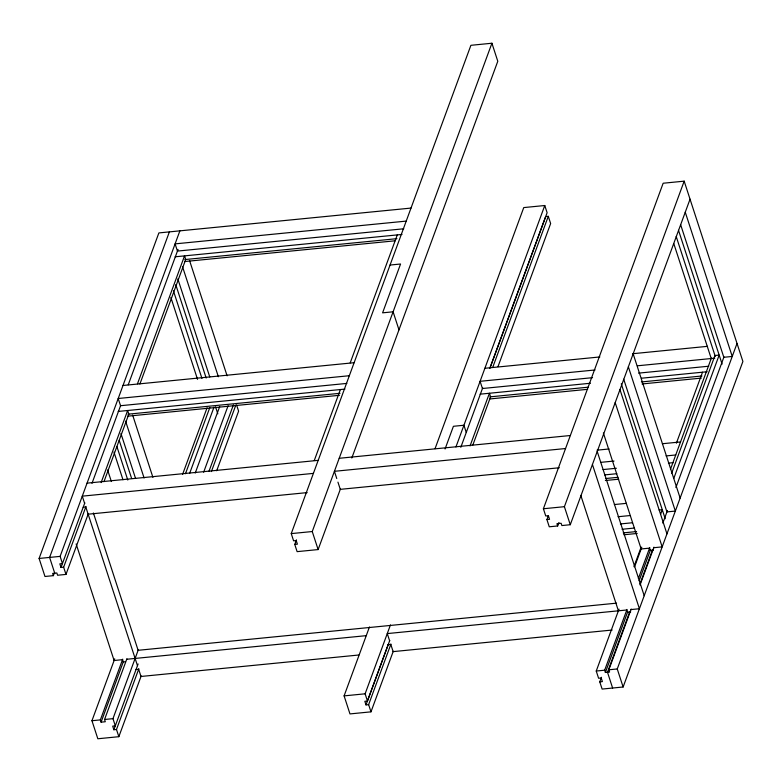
<?xml version="1.0" encoding="UTF-8"?>
<svg xmlns="http://www.w3.org/2000/svg" width="782" height="782" viewBox="0 0 782 782"><rect width="100%" height="100%" fill="white"/><g stroke="black" fill="none" stroke-linecap="round" stroke-linejoin="round"><path stroke-width="1.17" d="M54.222 573.362L53.381 575.66L44.975 576.481L39.1 558.456L158.873 232.919L411.019 208.08M169.381 231.883L49.608 557.419L54.74 573.196M85.991 506.453L63.635 567.204L61.006 567.458L59.833 563.851L62.462 563.597L60.116 556.383L179.88 230.856M61.006 567.458L84.818 502.846M91.983 483.354L120.663 405.418M128.248 384.783L178.042 249.458M53.381 575.66L52.648 573.402L56.842 572.991L57.585 575.239L65.981 574.418L88.337 513.666M101.122 482.602L127.652 410.501L128.825 414.108L103.977 481.634M137.476 383.806L184.542 255.88L185.715 259.487L139.91 383.982M141.19 675.941L118.844 736.693L97.828 738.765L91.953 720.73L114.729 658.835M182.626 474.293L207.083 407.803M185.461 473.736L209.84 407.481M189.664 473.315L214.033 407.07M126.919 658.737L104.563 719.489L105.296 721.737L101.093 722.157L100.36 719.899L122.715 659.148M101.093 722.157L123.448 661.406M195.236 473.051L219.693 406.562M138.844 668.727L116.489 729.479L113.859 729.733L112.686 726.126L115.316 725.872L112.97 718.658L138.316 649.754M203.643 472.22L228.1 405.741M113.859 729.733L138.091 663.977M208.941 471.409L233.398 404.929M211.384 471.575L235.841 405.096M216.682 470.764L238.608 411.156L236.594 404.978M314.286 460.49L340.395 389.544M350.219 362.838L397.285 234.913M340.444 488.916L318.127 549.57L297.121 551.642L294.765 544.428L297.395 544.164L296.222 540.558L293.592 540.821L291.246 533.607L470.901 45.307L491.917 43.235L497.792 61.27L351.812 458.008M294.765 544.428L296.446 539.854M318.127 549.57L312.253 531.535L491.917 43.235M393.268 651.269L370.981 711.845L349.974 713.917L344.1 695.882L369.446 626.978M435.036 448.721L523.754 207.582L544.771 205.519L547.117 212.724L489.855 368.371M445.066 448.995L453.413 426.288L463.922 425.252L466.268 432.466M390.922 644.065L368.635 704.631L366.005 704.895L364.832 701.288L367.462 701.024L365.116 693.81L390.462 624.906M455.935 446.962L544.771 205.519M366.005 704.895L388.292 644.319M490.089 367.657L545.67 216.594L548.29 216.331L550.645 223.544L498.007 366.602M367.462 701.024L389.749 640.458M460.803 447.314L482.69 387.833M492.709 367.403L548.29 216.331M470.041 445.935L489.424 393.258L490.578 396.816L472.885 444.909M558.934 522.523L557.664 525.963L549.257 526.794L546.911 519.58L549.541 519.316L548.368 515.709L545.738 515.973L543.392 508.759L663.156 183.232L684.172 181.16L742.9 361.47L623.127 686.997L602.12 689.069L599.765 681.855L601.456 677.271M546.911 519.58L548.172 516.14M557.664 525.963L556.931 523.705L561.134 523.295L561.867 525.553L570.274 524.722L564.399 506.687L684.172 181.16M570.274 524.722L690.047 199.185M676.381 443.198L702.51 372.203M633.938 566.706L641.093 547.244M599.765 681.855L602.394 681.601L601.221 677.994L598.592 678.248L596.246 671.034L619.021 609.139M634.622 566.725L641.787 547.244M670.467 469.298L711.376 358.117M671.679 473.159L714.963 355.507L719.166 355.096L673.781 478.447M660.594 514.273L662.276 509.717L659.118 510.03M631.201 609.041L608.846 669.793L609.589 672.051L605.385 672.461L604.652 670.213L626.998 609.461M638.386 578.514L649.774 547.556M605.385 672.461L627.731 611.71M639.119 580.762L650.507 549.814M629.833 611.504L607.487 672.256L612.619 688.033M639.959 583.998L652.608 549.609M640.057 584.975L653.977 547.146M662.833 523.08L667.466 510.47M675.902 487.538L723.985 356.875M623.127 686.997L617.252 668.962L737.025 343.435M406.229 221.101L175.09 243.876L177.446 251.081L403.737 228.784M175.08 256.809L402.016 234.444M184.806 259.575L396.943 238.666M184.601 261.55L395.154 240.797M390.052 265.039L400.56 264.013L382.594 312.839L393.102 311.803L398.976 329.838M122.989 385.477L354.129 362.701M349.329 375.722L118.199 398.497L120.555 405.711L346.846 383.415M484.879 368.283L599.843 356.954M632.521 353.738L707.544 346.338M118.19 411.44L344.94 389.094M127.916 414.196L340.053 393.297M127.701 416.171L339.476 395.301M595.053 369.974L480.089 381.303L482.445 388.517L592.561 377.667M637.408 365.8L714.826 358.176M638.542 373.131L708.736 366.22M480.109 394.177L590.498 383.239M641.416 378.224L707.163 371.743M489.845 396.885L588.035 387.207M641.377 381.948L701.992 375.976M489.591 398.976L587.614 389.319M642.071 383.952L701.366 378.107M87.056 483.139L318.196 460.363M339.202 458.291L570.332 435.515M313.406 473.384L82.266 496.159L84.622 503.373M565.542 448.536L334.413 471.311L336.759 478.525M597.037 450.168L609.139 448.976M662.383 443.736L680.536 441.947M83.166 507.235L85.795 506.98L137.476 665.648M600.713 462.358L614.026 461.048M666.059 455.916L675.746 454.968M88.141 514.194L307.17 492.611M559.316 467.763L340.287 489.346L337.941 482.132M603.069 469.571L616.372 468.262M668.414 463.13L673.253 462.651M604.672 474.899L616.803 473.706M605.855 478.506L617.976 477.313M605.376 480.51L618.689 479.2M39.1 558.456L60.116 556.383M291.246 533.607L312.253 531.535M543.392 508.759L564.399 506.687M614.349 504.546L626.45 503.354M618.024 516.736L630.126 515.543M620.38 523.94L632.482 522.747M622.061 529.267L634.182 528.075M623.234 532.874L636.568 531.564M623.899 534.761L637.213 533.451M653.762 547.723L662.168 546.892L615.19 402.642M653.449 550.078L650.292 550.391L649.559 548.133L641.162 548.964L603.372 432.964M616.539 603.157L138.121 650.301L93.39 512.972M126.723 659.265L366.259 635.658M631.006 609.569L639.412 608.738L592.433 464.498M125.355 661.728L123.253 661.934L122.52 659.676L114.113 660.507L76.147 543.959M630.693 611.925L627.535 612.238L626.802 609.989L387.266 633.586L389.622 640.8M136.019 669.509L138.649 669.255L140.995 676.469L358.821 655.003M388.165 644.671L390.795 644.407L393.141 651.621L612.169 630.038M91.953 720.73L100.36 719.899M104.563 719.489L112.97 718.658M344.1 695.882L365.116 693.81M596.246 671.034L604.652 670.213M608.846 669.793L617.252 668.962M685.257 212.205L732.235 356.455L723.829 357.286L680.604 224.581M678.522 230.319L722.099 364.109M676.205 236.496L715.266 356.426M673.82 243.691L711.229 358.527M633.156 353.816L680.135 498.066M628.366 366.836L675.345 511.086L666.938 511.907L623.713 379.202M621.26 383.796L665.208 518.74M619.979 389.622L666.958 533.871M597.223 451.478L644.202 595.718M580.811 495.417L618.406 610.81M368.635 704.631L370.981 711.845M189.518 260.426L227.103 375.819M182.48 266.545L218.374 376.738M177.827 278.891L209.772 376.973M175.745 284.628L206.165 378.029M215.549 406.855L217.816 413.805M173.418 290.806L201.961 378.439M170.857 297.443L197.543 379.368M132.627 415.047L152.92 477.362M125.589 421.175L144.103 478.007M120.936 433.511L135.589 478.516M119.226 440.403L131.62 478.457M116.899 446.581L127.789 480.031M113.967 452.064L122.979 479.757M107.613 469.972L111.367 481.517M63.635 567.204L65.981 574.418M116.489 729.479L118.844 736.693"/></g></svg>
